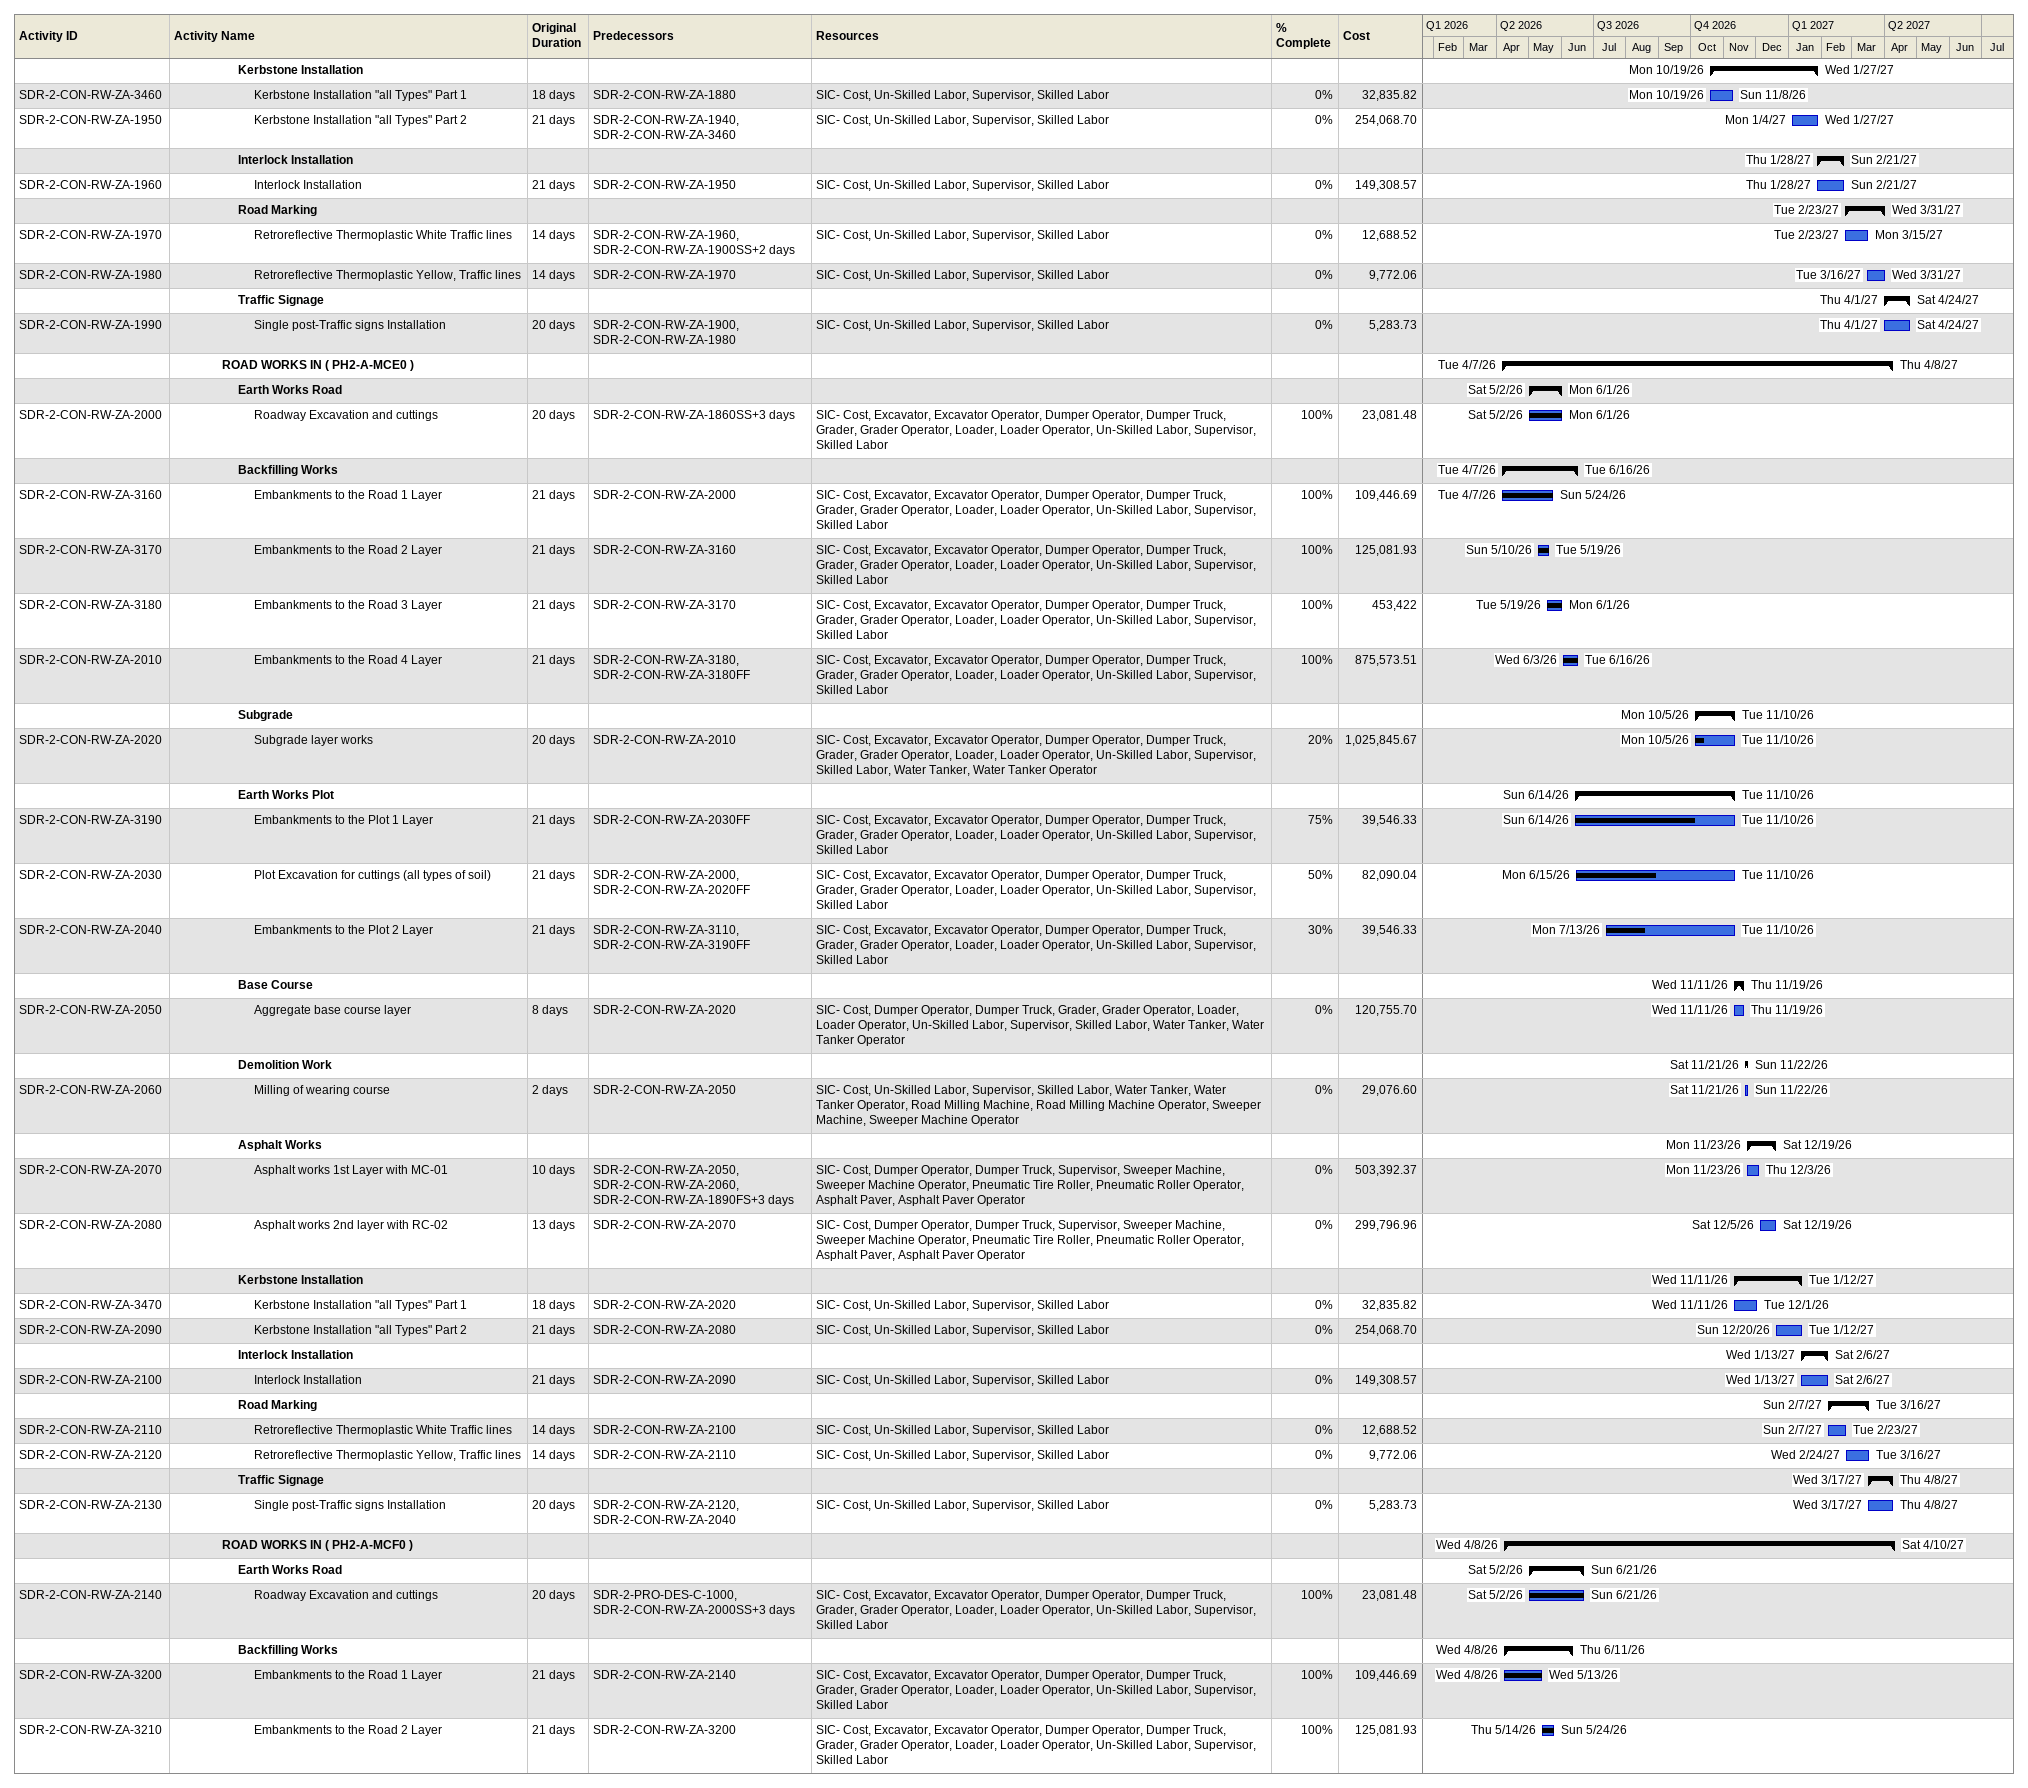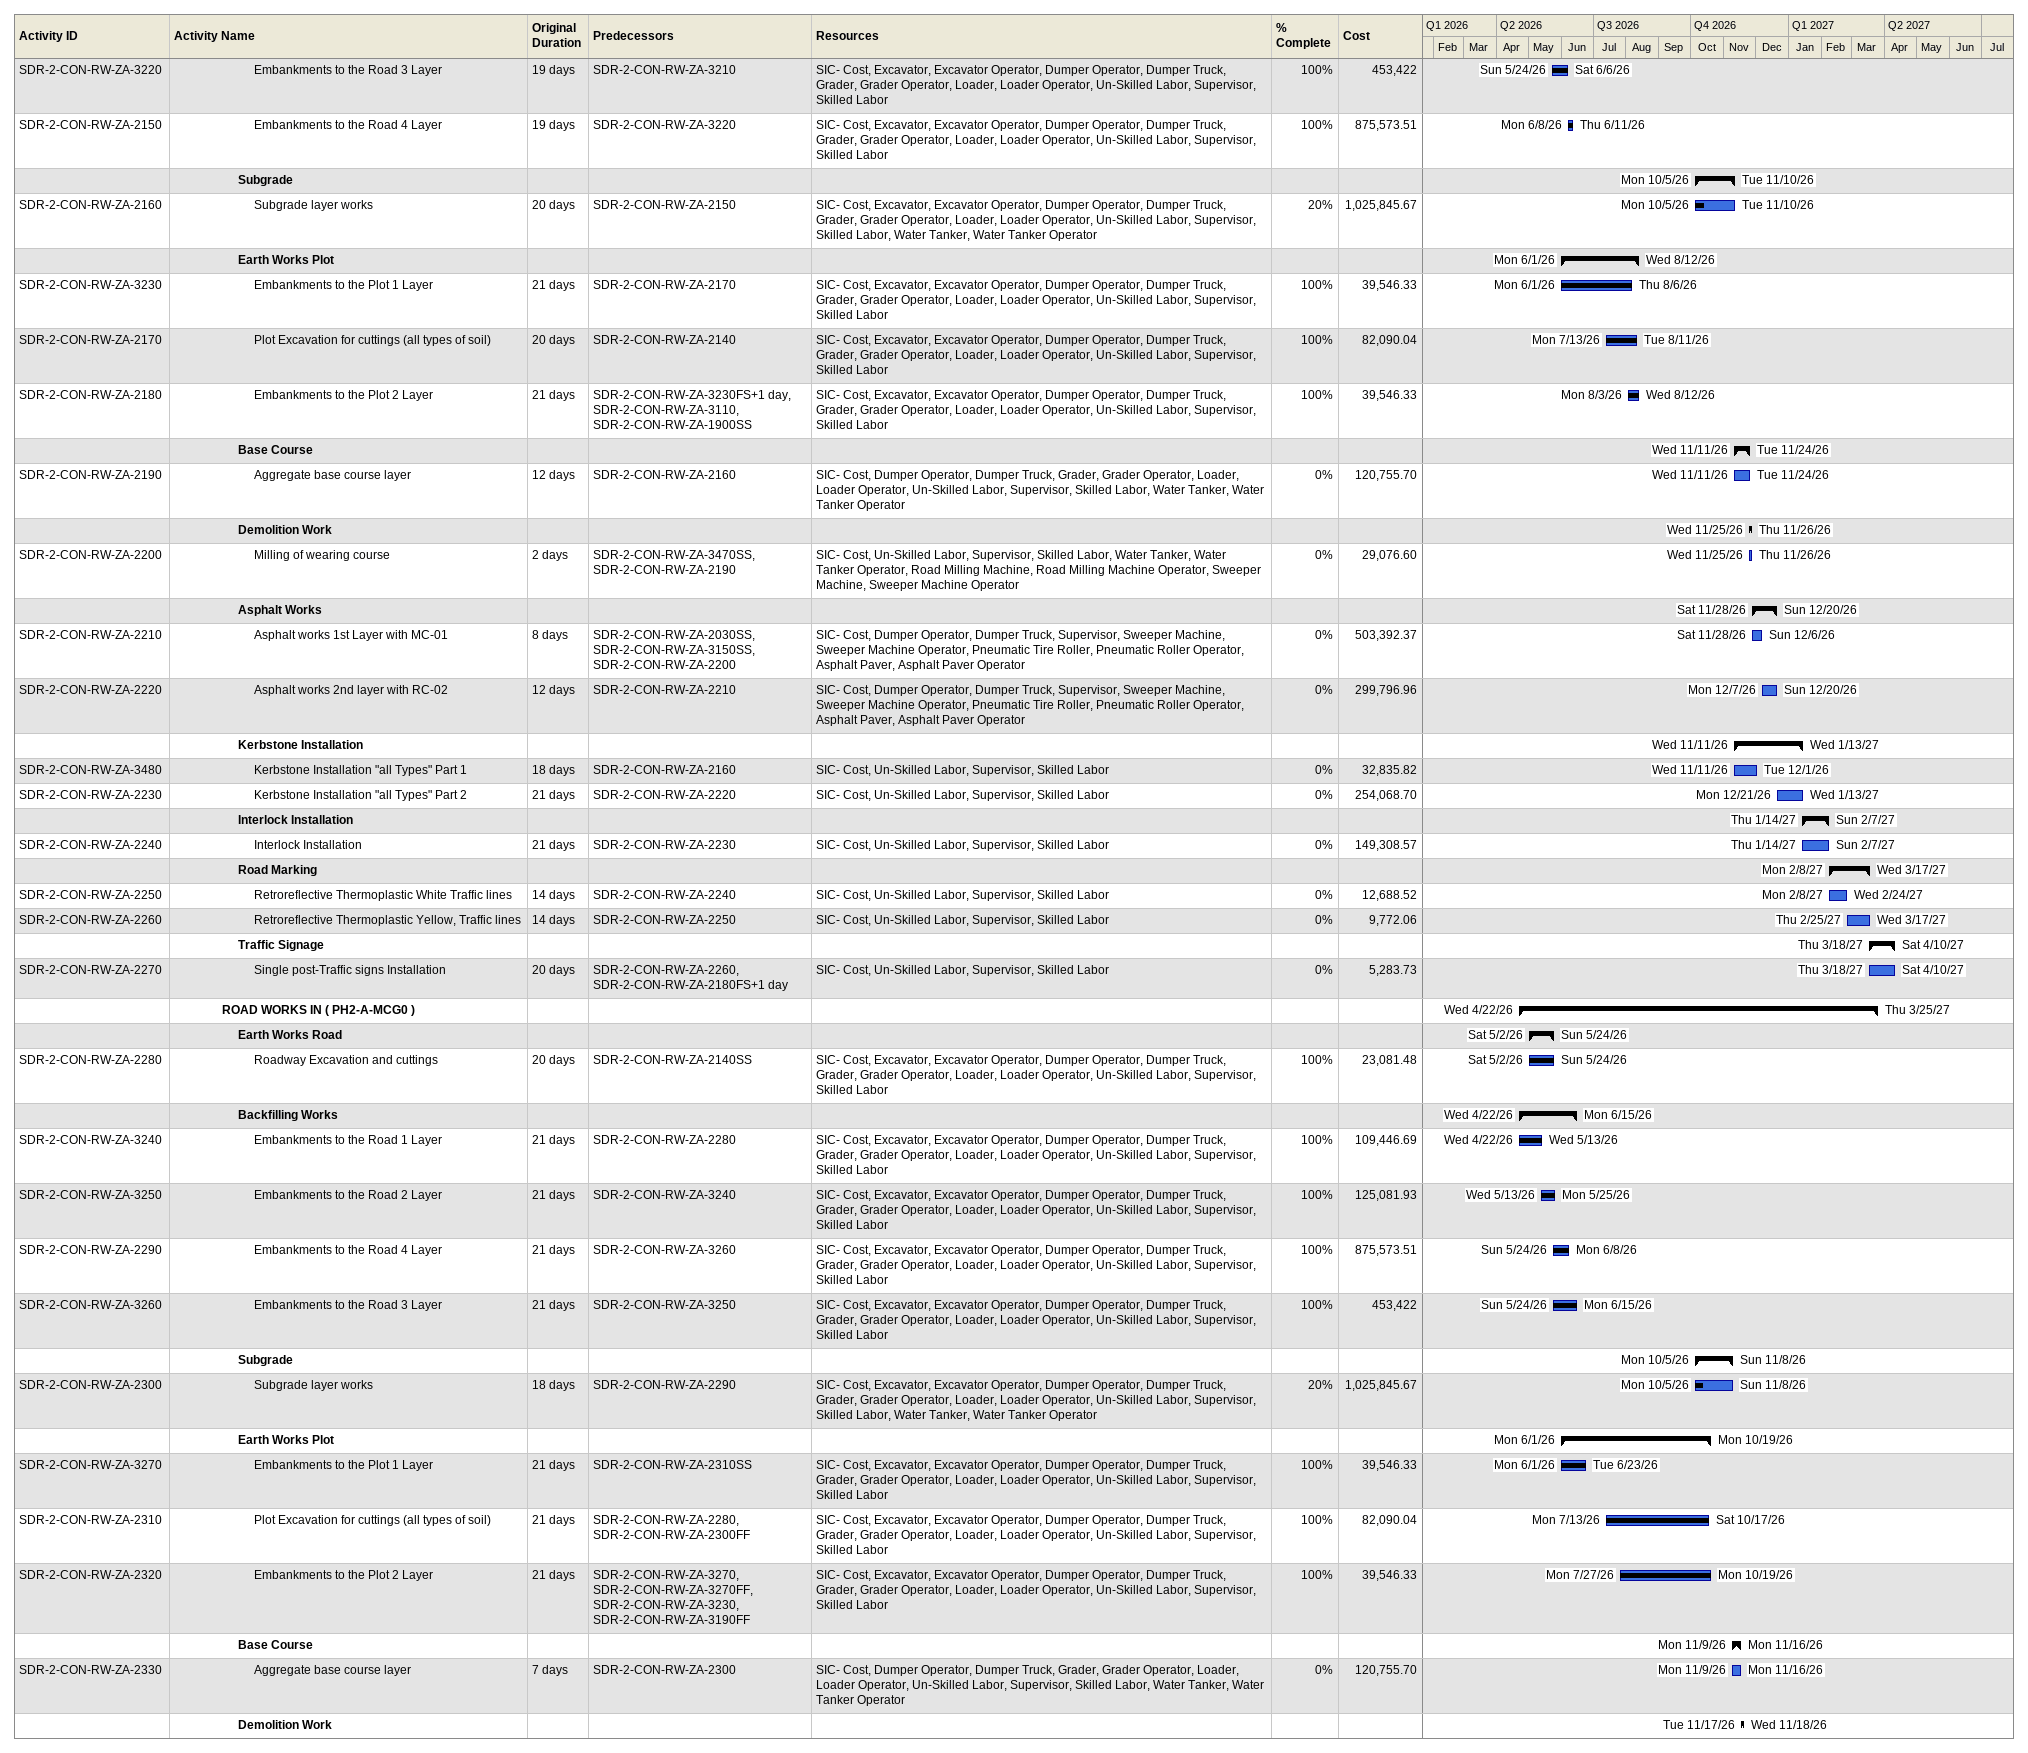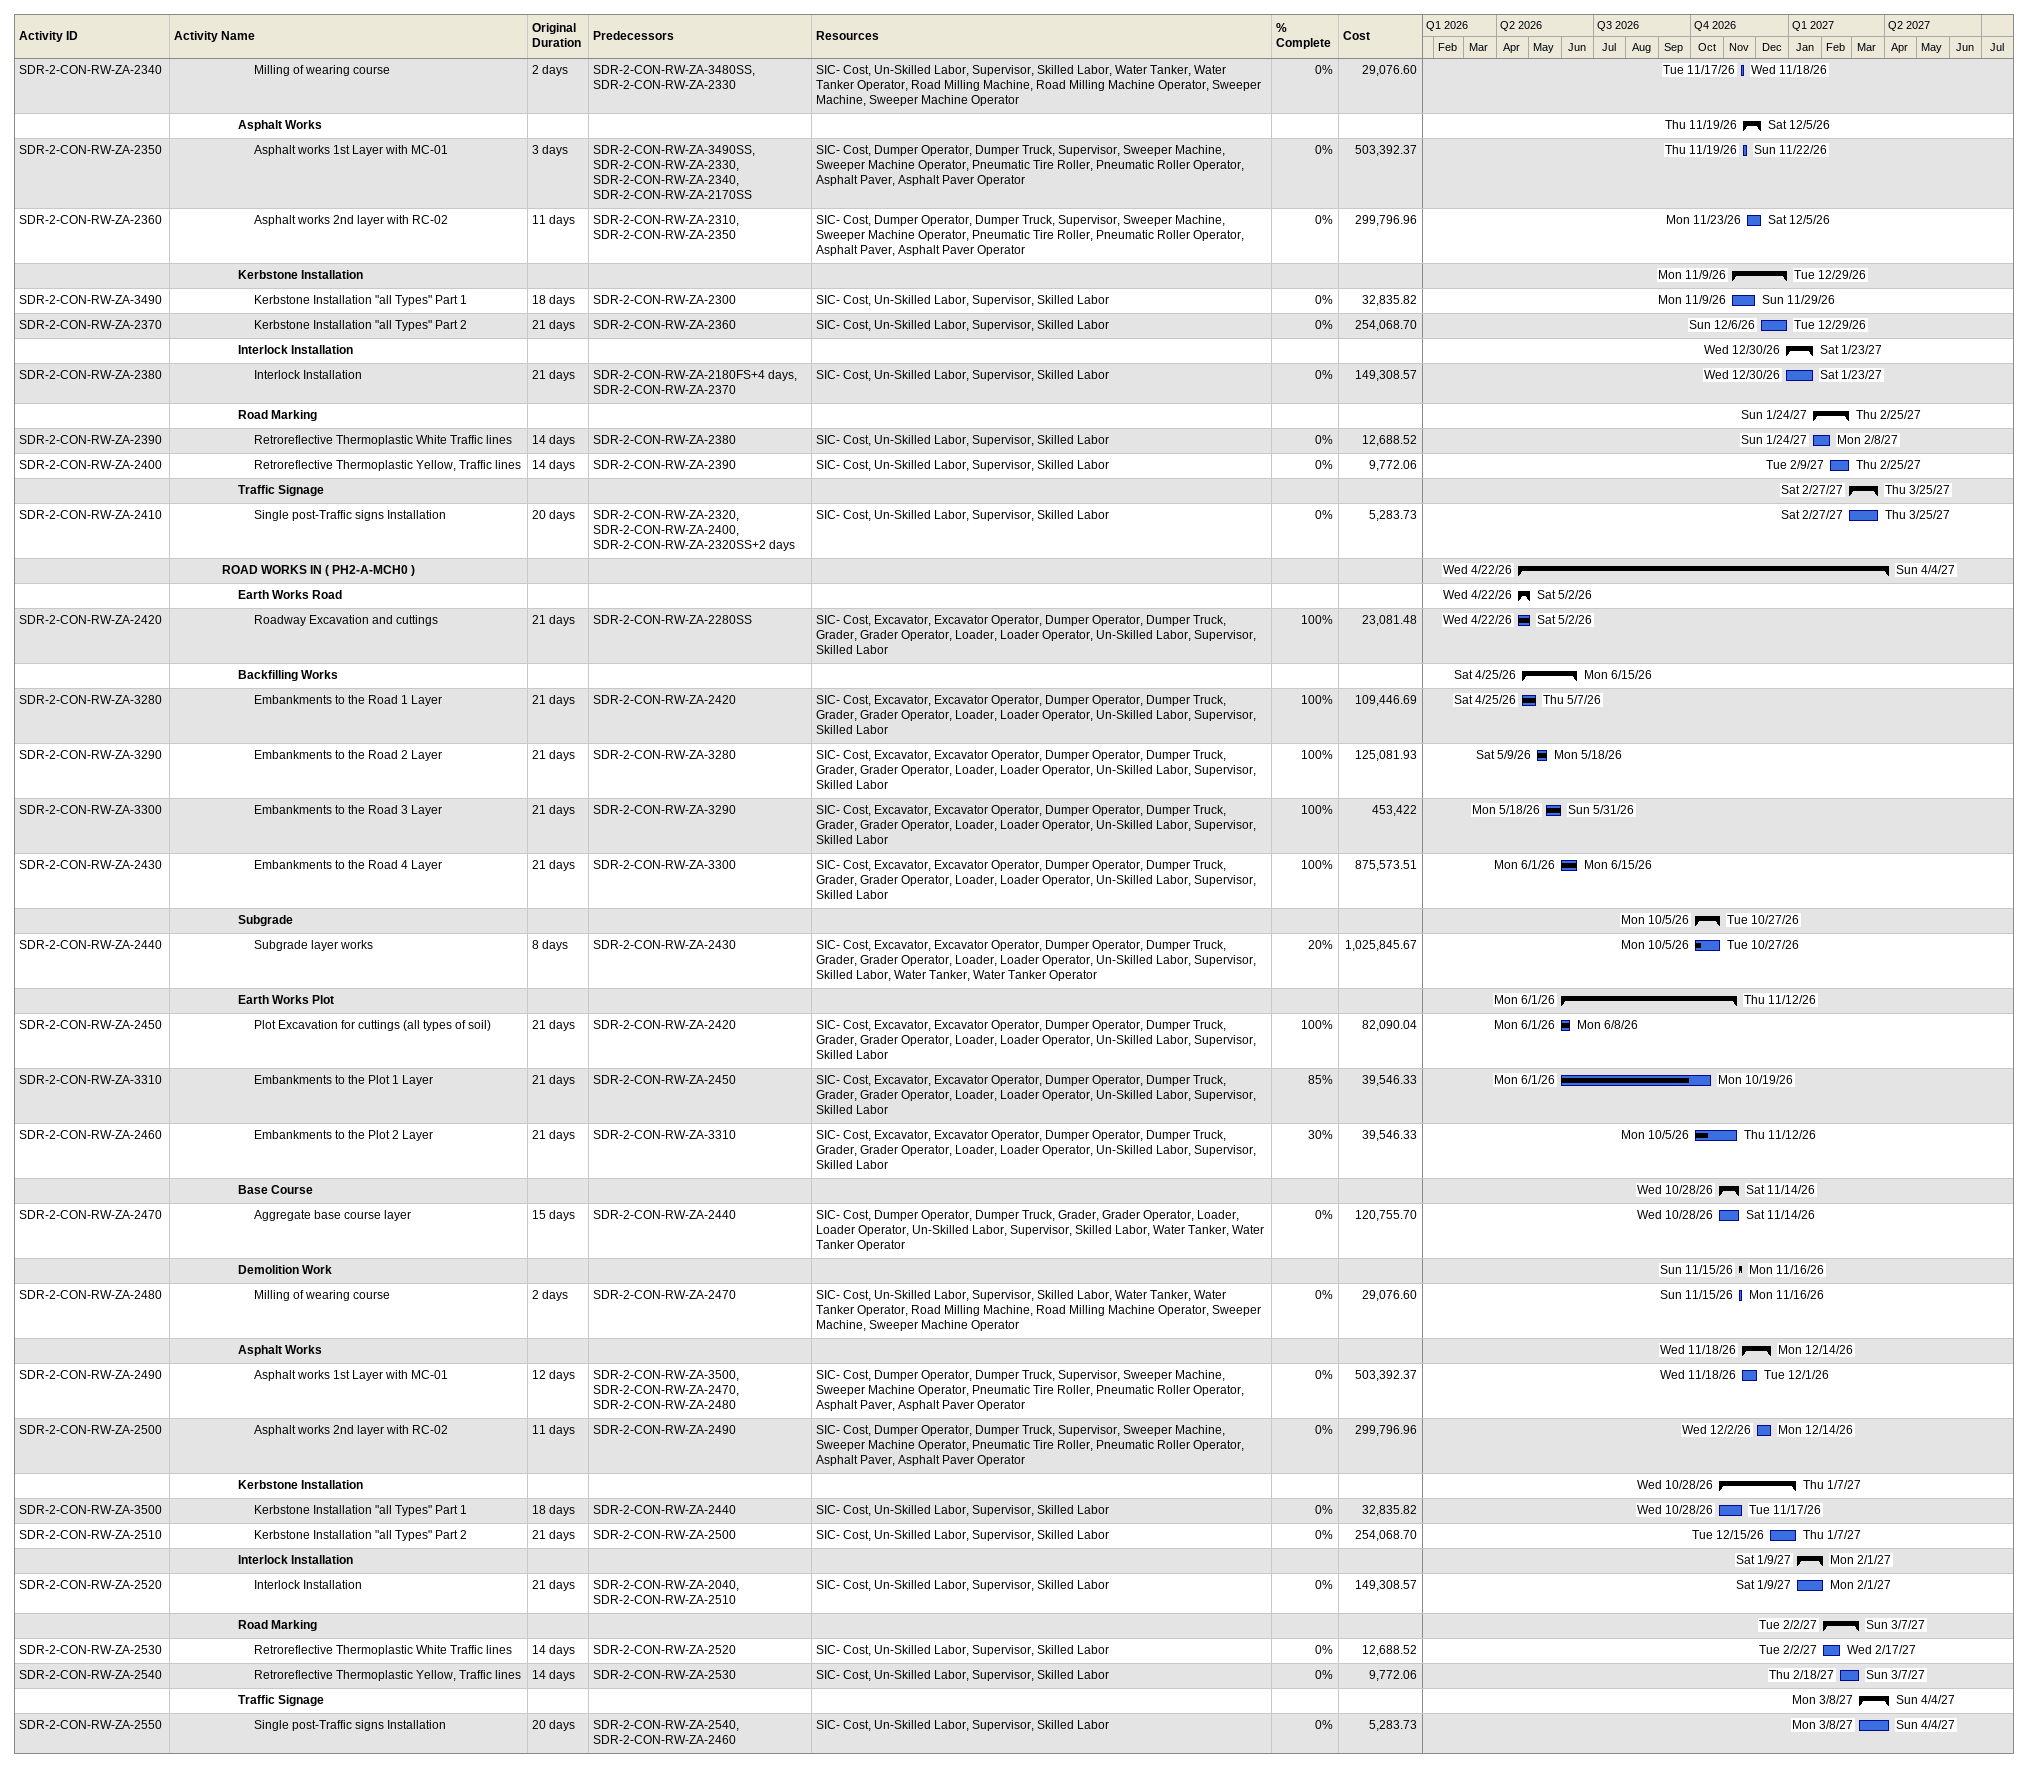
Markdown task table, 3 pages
| ID | Level | Task | Original duration | Start | Finish | Predecessors | Resources | % complete | Cost |
|---|---|---|---|---|---|---|---|---|---|
|  | 5 | **Kerbstone Installation** |  | 2026-10-19 | 2027-01-27 |  |  |  |  |
| SDR-2-CON-RW-ZA-3460 | 6 | Kerbstone Installation "all Types" Part 1 | 18d | 2026-10-19 | 2026-11-08 | SDR-2-CON-RW-ZA-1880 | SIC- Cost, Un-Skilled Labor, Supervisor, Skilled Labor | 0 | 32835.82 |
| SDR-2-CON-RW-ZA-1950 | 6 | Kerbstone Installation "all Types" Part 2 | 21d | 2027-01-04 | 2027-01-27 | SDR-2-CON-RW-ZA-1940, SDR-2-CON-RW-ZA-3460 | SIC- Cost, Un-Skilled Labor, Supervisor, Skilled Labor | 0 | 254068.70 |
|  | 5 | **Interlock Installation** |  | 2027-01-28 | 2027-02-21 |  |  |  |  |
| SDR-2-CON-RW-ZA-1960 | 6 | Interlock Installation | 21d | 2027-01-28 | 2027-02-21 | SDR-2-CON-RW-ZA-1950 | SIC- Cost, Un-Skilled Labor, Supervisor, Skilled Labor | 0 | 149308.57 |
|  | 5 | **Road Marking** |  | 2027-02-23 | 2027-03-31 |  |  |  |  |
| SDR-2-CON-RW-ZA-1970 | 6 | Retroreflective Thermoplastic White Traffic lines | 14d | 2027-02-23 | 2027-03-15 | SDR-2-CON-RW-ZA-1960, SDR-2-CON-RW-ZA-1900SS+2d | SIC- Cost, Un-Skilled Labor, Supervisor, Skilled Labor | 0 | 12688.52 |
| SDR-2-CON-RW-ZA-1980 | 6 | Retroreflective Thermoplastic Yellow, Traffic lines | 14d | 2027-03-16 | 2027-03-31 | SDR-2-CON-RW-ZA-1970 | SIC- Cost, Un-Skilled Labor, Supervisor, Skilled Labor | 0 | 9772.06 |
|  | 5 | **Traffic Signage** |  | 2027-04-01 | 2027-04-24 |  |  |  |  |
| SDR-2-CON-RW-ZA-1990 | 6 | Single post-Traffic signs Installation | 20d | 2027-04-01 | 2027-04-24 | SDR-2-CON-RW-ZA-1900, SDR-2-CON-RW-ZA-1980 | SIC- Cost, Un-Skilled Labor, Supervisor, Skilled Labor | 0 | 5283.73 |
|  | 4 | **ROAD WORKS IN ( PH2-A-MCE0 )** |  | 2026-04-07 | 2027-04-08 |  |  |  |  |
|  | 5 | **Earth Works Road** |  | 2026-05-02 | 2026-06-01 |  |  |  |  |
| SDR-2-CON-RW-ZA-2000 | 6 | Roadway Excavation and cuttings | 20d | 2026-05-02 | 2026-06-01 | SDR-2-CON-RW-ZA-1860SS+3d | SIC- Cost, Excavator, Excavator Operator, Dumper Operator, Dumper Truck, Grader, Grader Operator, Loader, Loader Operator, Un-Skilled Labor, Supervisor, Skilled Labor | 100 | 23081.48 |
|  | 5 | **Backfilling Works** |  | 2026-04-07 | 2026-06-16 |  |  |  |  |
| SDR-2-CON-RW-ZA-3160 | 6 | Embankments to the Road 1 Layer | 21d | 2026-04-07 | 2026-05-24 | SDR-2-CON-RW-ZA-2000 | SIC- Cost, Excavator, Excavator Operator, Dumper Operator, Dumper Truck, Grader, Grader Operator, Loader, Loader Operator, Un-Skilled Labor, Supervisor, Skilled Labor | 100 | 109446.69 |
| SDR-2-CON-RW-ZA-3170 | 6 | Embankments to the Road 2 Layer | 21d | 2026-05-10 | 2026-05-19 | SDR-2-CON-RW-ZA-3160 | SIC- Cost, Excavator, Excavator Operator, Dumper Operator, Dumper Truck, Grader, Grader Operator, Loader, Loader Operator, Un-Skilled Labor, Supervisor, Skilled Labor | 100 | 125081.93 |
| SDR-2-CON-RW-ZA-3180 | 6 | Embankments to the Road 3 Layer | 21d | 2026-05-19 | 2026-06-01 | SDR-2-CON-RW-ZA-3170 | SIC- Cost, Excavator, Excavator Operator, Dumper Operator, Dumper Truck, Grader, Grader Operator, Loader, Loader Operator, Un-Skilled Labor, Supervisor, Skilled Labor | 100 | 453422 |
| SDR-2-CON-RW-ZA-2010 | 6 | Embankments to the Road 4 Layer | 21d | 2026-06-03 | 2026-06-16 | SDR-2-CON-RW-ZA-3180, SDR-2-CON-RW-ZA-3180FF | SIC- Cost, Excavator, Excavator Operator, Dumper Operator, Dumper Truck, Grader, Grader Operator, Loader, Loader Operator, Un-Skilled Labor, Supervisor, Skilled Labor | 100 | 875573.51 |
|  | 5 | **Subgrade** |  | 2026-10-05 | 2026-11-10 |  |  |  |  |
| SDR-2-CON-RW-ZA-2020 | 6 | Subgrade layer works | 20d | 2026-10-05 | 2026-11-10 | SDR-2-CON-RW-ZA-2010 | SIC- Cost, Excavator, Excavator Operator, Dumper Operator, Dumper Truck, Grader, Grader Operator, Loader, Loader Operator, Un-Skilled Labor, Supervisor, Skilled Labor, Water Tanker, Water Tanker Operator | 20 | 1025845.67 |
|  | 5 | **Earth Works Plot** |  | 2026-06-14 | 2026-11-10 |  |  |  |  |
| SDR-2-CON-RW-ZA-3190 | 6 | Embankments to the Plot 1 Layer | 21d | 2026-06-14 | 2026-11-10 | SDR-2-CON-RW-ZA-2030FF | SIC- Cost, Excavator, Excavator Operator, Dumper Operator, Dumper Truck, Grader, Grader Operator, Loader, Loader Operator, Un-Skilled Labor, Supervisor, Skilled Labor | 75 | 39546.33 |
| SDR-2-CON-RW-ZA-2030 | 6 | Plot Excavation for cuttings (all types of soil) | 21d | 2026-06-15 | 2026-11-10 | SDR-2-CON-RW-ZA-2000, SDR-2-CON-RW-ZA-2020FF | SIC- Cost, Excavator, Excavator Operator, Dumper Operator, Dumper Truck, Grader, Grader Operator, Loader, Loader Operator, Un-Skilled Labor, Supervisor, Skilled Labor | 50 | 82090.04 |
| SDR-2-CON-RW-ZA-2040 | 6 | Embankments to the Plot 2 Layer | 21d | 2026-07-13 | 2026-11-10 | SDR-2-CON-RW-ZA-3110, SDR-2-CON-RW-ZA-3190FF | SIC- Cost, Excavator, Excavator Operator, Dumper Operator, Dumper Truck, Grader, Grader Operator, Loader, Loader Operator, Un-Skilled Labor, Supervisor, Skilled Labor | 30 | 39546.33 |
|  | 5 | **Base Course** |  | 2026-11-11 | 2026-11-19 |  |  |  |  |
| SDR-2-CON-RW-ZA-2050 | 6 | Aggregate base course layer | 8d | 2026-11-11 | 2026-11-19 | SDR-2-CON-RW-ZA-2020 | SIC- Cost, Dumper Operator, Dumper Truck, Grader, Grader Operator, Loader, Loader Operator, Un-Skilled Labor, Supervisor, Skilled Labor, Water Tanker, Water Tanker Operator | 0 | 120755.70 |
|  | 5 | **Demolition Work** |  | 2026-11-21 | 2026-11-22 |  |  |  |  |
| SDR-2-CON-RW-ZA-2060 | 6 | Milling of wearing course | 2d | 2026-11-21 | 2026-11-22 | SDR-2-CON-RW-ZA-2050 | SIC- Cost, Un-Skilled Labor, Supervisor, Skilled Labor, Water Tanker, Water Tanker Operator, Road Milling Machine, Road Milling Machine Operator, Sweeper Machine, Sweeper Machine Operator | 0 | 29076.60 |
|  | 5 | **Asphalt Works** |  | 2026-11-23 | 2026-12-19 |  |  |  |  |
| SDR-2-CON-RW-ZA-2070 | 6 | Asphalt works 1st Layer with MC-01 | 10d | 2026-11-23 | 2026-12-03 | SDR-2-CON-RW-ZA-2050, SDR-2-CON-RW-ZA-2060, SDR-2-CON-RW-ZA-1890FS+3d | SIC- Cost, Dumper Operator, Dumper Truck, Supervisor, Sweeper Machine, Sweeper Machine Operator, Pneumatic Tire Roller, Pneumatic Roller Operator, Asphalt Paver, Asphalt Paver Operator | 0 | 503392.37 |
| SDR-2-CON-RW-ZA-2080 | 6 | Asphalt works 2nd layer with RC-02 | 13d | 2026-12-05 | 2026-12-19 | SDR-2-CON-RW-ZA-2070 | SIC- Cost, Dumper Operator, Dumper Truck, Supervisor, Sweeper Machine, Sweeper Machine Operator, Pneumatic Tire Roller, Pneumatic Roller Operator, Asphalt Paver, Asphalt Paver Operator | 0 | 299796.96 |
|  | 5 | **Kerbstone Installation** |  | 2026-11-11 | 2027-01-12 |  |  |  |  |
| SDR-2-CON-RW-ZA-3470 | 6 | Kerbstone Installation "all Types" Part 1 | 18d | 2026-11-11 | 2026-12-01 | SDR-2-CON-RW-ZA-2020 | SIC- Cost, Un-Skilled Labor, Supervisor, Skilled Labor | 0 | 32835.82 |
| SDR-2-CON-RW-ZA-2090 | 6 | Kerbstone Installation "all Types" Part 2 | 21d | 2026-12-20 | 2027-01-12 | SDR-2-CON-RW-ZA-2080 | SIC- Cost, Un-Skilled Labor, Supervisor, Skilled Labor | 0 | 254068.70 |
|  | 5 | **Interlock Installation** |  | 2027-01-13 | 2027-02-06 |  |  |  |  |
| SDR-2-CON-RW-ZA-2100 | 6 | Interlock Installation | 21d | 2027-01-13 | 2027-02-06 | SDR-2-CON-RW-ZA-2090 | SIC- Cost, Un-Skilled Labor, Supervisor, Skilled Labor | 0 | 149308.57 |
|  | 5 | **Road Marking** |  | 2027-02-07 | 2027-03-16 |  |  |  |  |
| SDR-2-CON-RW-ZA-2110 | 6 | Retroreflective Thermoplastic White Traffic lines | 14d | 2027-02-07 | 2027-02-23 | SDR-2-CON-RW-ZA-2100 | SIC- Cost, Un-Skilled Labor, Supervisor, Skilled Labor | 0 | 12688.52 |
| SDR-2-CON-RW-ZA-2120 | 6 | Retroreflective Thermoplastic Yellow, Traffic lines | 14d | 2027-02-24 | 2027-03-16 | SDR-2-CON-RW-ZA-2110 | SIC- Cost, Un-Skilled Labor, Supervisor, Skilled Labor | 0 | 9772.06 |
|  | 5 | **Traffic Signage** |  | 2027-03-17 | 2027-04-08 |  |  |  |  |
| SDR-2-CON-RW-ZA-2130 | 6 | Single post-Traffic signs Installation | 20d | 2027-03-17 | 2027-04-08 | SDR-2-CON-RW-ZA-2120, SDR-2-CON-RW-ZA-2040 | SIC- Cost, Un-Skilled Labor, Supervisor, Skilled Labor | 0 | 5283.73 |
|  | 4 | **ROAD WORKS IN ( PH2-A-MCF0 )** |  | 2026-04-08 | 2027-04-10 |  |  |  |  |
|  | 5 | **Earth Works Road** |  | 2026-05-02 | 2026-06-21 |  |  |  |  |
| SDR-2-CON-RW-ZA-2140 | 6 | Roadway Excavation and cuttings | 20d | 2026-05-02 | 2026-06-21 | SDR-2-PRO-DES-C-1000, SDR-2-CON-RW-ZA-2000SS+3d | SIC- Cost, Excavator, Excavator Operator, Dumper Operator, Dumper Truck, Grader, Grader Operator, Loader, Loader Operator, Un-Skilled Labor, Supervisor, Skilled Labor | 100 | 23081.48 |
|  | 5 | **Backfilling Works** |  | 2026-04-08 | 2026-06-11 |  |  |  |  |
| SDR-2-CON-RW-ZA-3200 | 6 | Embankments to the Road 1 Layer | 21d | 2026-04-08 | 2026-05-13 | SDR-2-CON-RW-ZA-2140 | SIC- Cost, Excavator, Excavator Operator, Dumper Operator, Dumper Truck, Grader, Grader Operator, Loader, Loader Operator, Un-Skilled Labor, Supervisor, Skilled Labor | 100 | 109446.69 |
| SDR-2-CON-RW-ZA-3210 | 6 | Embankments to the Road 2 Layer | 21d | 2026-05-14 | 2026-05-24 | SDR-2-CON-RW-ZA-3200 | SIC- Cost, Excavator, Excavator Operator, Dumper Operator, Dumper Truck, Grader, Grader Operator, Loader, Loader Operator, Un-Skilled Labor, Supervisor, Skilled Labor | 100 | 125081.93 |
| SDR-2-CON-RW-ZA-3220 | 6 | Embankments to the Road 3 Layer | 19d | 2026-05-24 | 2026-06-06 | SDR-2-CON-RW-ZA-3210 | SIC- Cost, Excavator, Excavator Operator, Dumper Operator, Dumper Truck, Grader, Grader Operator, Loader, Loader Operator, Un-Skilled Labor, Supervisor, Skilled Labor | 100 | 453422 |
| SDR-2-CON-RW-ZA-2150 | 6 | Embankments to the Road 4 Layer | 19d | 2026-06-08 | 2026-06-11 | SDR-2-CON-RW-ZA-3220 | SIC- Cost, Excavator, Excavator Operator, Dumper Operator, Dumper Truck, Grader, Grader Operator, Loader, Loader Operator, Un-Skilled Labor, Supervisor, Skilled Labor | 100 | 875573.51 |
|  | 5 | **Subgrade** |  | 2026-10-05 | 2026-11-10 |  |  |  |  |
| SDR-2-CON-RW-ZA-2160 | 6 | Subgrade layer works | 20d | 2026-10-05 | 2026-11-10 | SDR-2-CON-RW-ZA-2150 | SIC- Cost, Excavator, Excavator Operator, Dumper Operator, Dumper Truck, Grader, Grader Operator, Loader, Loader Operator, Un-Skilled Labor, Supervisor, Skilled Labor, Water Tanker, Water Tanker Operator | 20 | 1025845.67 |
|  | 5 | **Earth Works Plot** |  | 2026-06-01 | 2026-08-12 |  |  |  |  |
| SDR-2-CON-RW-ZA-3230 | 6 | Embankments to the Plot 1 Layer | 21d | 2026-06-01 | 2026-08-06 | SDR-2-CON-RW-ZA-2170 | SIC- Cost, Excavator, Excavator Operator, Dumper Operator, Dumper Truck, Grader, Grader Operator, Loader, Loader Operator, Un-Skilled Labor, Supervisor, Skilled Labor | 100 | 39546.33 |
| SDR-2-CON-RW-ZA-2170 | 6 | Plot Excavation for cuttings (all types of soil) | 20d | 2026-07-13 | 2026-08-11 | SDR-2-CON-RW-ZA-2140 | SIC- Cost, Excavator, Excavator Operator, Dumper Operator, Dumper Truck, Grader, Grader Operator, Loader, Loader Operator, Un-Skilled Labor, Supervisor, Skilled Labor | 100 | 82090.04 |
| SDR-2-CON-RW-ZA-2180 | 6 | Embankments to the Plot 2 Layer | 21d | 2026-08-03 | 2026-08-12 | SDR-2-CON-RW-ZA-3230FS+1d, SDR-2-CON-RW-ZA-3110, SDR-2-CON-RW-ZA-1900SS | SIC- Cost, Excavator, Excavator Operator, Dumper Operator, Dumper Truck, Grader, Grader Operator, Loader, Loader Operator, Un-Skilled Labor, Supervisor, Skilled Labor | 100 | 39546.33 |
|  | 5 | **Base Course** |  | 2026-11-11 | 2026-11-24 |  |  |  |  |
| SDR-2-CON-RW-ZA-2190 | 6 | Aggregate base course layer | 12d | 2026-11-11 | 2026-11-24 | SDR-2-CON-RW-ZA-2160 | SIC- Cost, Dumper Operator, Dumper Truck, Grader, Grader Operator, Loader, Loader Operator, Un-Skilled Labor, Supervisor, Skilled Labor, Water Tanker, Water Tanker Operator | 0 | 120755.70 |
|  | 5 | **Demolition Work** |  | 2026-11-25 | 2026-11-26 |  |  |  |  |
| SDR-2-CON-RW-ZA-2200 | 6 | Milling of wearing course | 2d | 2026-11-25 | 2026-11-26 | SDR-2-CON-RW-ZA-3470SS, SDR-2-CON-RW-ZA-2190 | SIC- Cost, Un-Skilled Labor, Supervisor, Skilled Labor, Water Tanker, Water Tanker Operator, Road Milling Machine, Road Milling Machine Operator, Sweeper Machine, Sweeper Machine Operator | 0 | 29076.60 |
|  | 5 | **Asphalt Works** |  | 2026-11-28 | 2026-12-20 |  |  |  |  |
| SDR-2-CON-RW-ZA-2210 | 6 | Asphalt works 1st Layer with MC-01 | 8d | 2026-11-28 | 2026-12-06 | SDR-2-CON-RW-ZA-2030SS, SDR-2-CON-RW-ZA-3150SS, SDR-2-CON-RW-ZA-2200 | SIC- Cost, Dumper Operator, Dumper Truck, Supervisor, Sweeper Machine, Sweeper Machine Operator, Pneumatic Tire Roller, Pneumatic Roller Operator, Asphalt Paver, Asphalt Paver Operator | 0 | 503392.37 |
| SDR-2-CON-RW-ZA-2220 | 6 | Asphalt works 2nd layer with RC-02 | 12d | 2026-12-07 | 2026-12-20 | SDR-2-CON-RW-ZA-2210 | SIC- Cost, Dumper Operator, Dumper Truck, Supervisor, Sweeper Machine, Sweeper Machine Operator, Pneumatic Tire Roller, Pneumatic Roller Operator, Asphalt Paver, Asphalt Paver Operator | 0 | 299796.96 |
|  | 5 | **Kerbstone Installation** |  | 2026-11-11 | 2027-01-13 |  |  |  |  |
| SDR-2-CON-RW-ZA-3480 | 6 | Kerbstone Installation "all Types" Part 1 | 18d | 2026-11-11 | 2026-12-01 | SDR-2-CON-RW-ZA-2160 | SIC- Cost, Un-Skilled Labor, Supervisor, Skilled Labor | 0 | 32835.82 |
| SDR-2-CON-RW-ZA-2230 | 6 | Kerbstone Installation "all Types" Part 2 | 21d | 2026-12-21 | 2027-01-13 | SDR-2-CON-RW-ZA-2220 | SIC- Cost, Un-Skilled Labor, Supervisor, Skilled Labor | 0 | 254068.70 |
|  | 5 | **Interlock Installation** |  | 2027-01-14 | 2027-02-07 |  |  |  |  |
| SDR-2-CON-RW-ZA-2240 | 6 | Interlock Installation | 21d | 2027-01-14 | 2027-02-07 | SDR-2-CON-RW-ZA-2230 | SIC- Cost, Un-Skilled Labor, Supervisor, Skilled Labor | 0 | 149308.57 |
|  | 5 | **Road Marking** |  | 2027-02-08 | 2027-03-17 |  |  |  |  |
| SDR-2-CON-RW-ZA-2250 | 6 | Retroreflective Thermoplastic White Traffic lines | 14d | 2027-02-08 | 2027-02-24 | SDR-2-CON-RW-ZA-2240 | SIC- Cost, Un-Skilled Labor, Supervisor, Skilled Labor | 0 | 12688.52 |
| SDR-2-CON-RW-ZA-2260 | 6 | Retroreflective Thermoplastic Yellow, Traffic lines | 14d | 2027-02-25 | 2027-03-17 | SDR-2-CON-RW-ZA-2250 | SIC- Cost, Un-Skilled Labor, Supervisor, Skilled Labor | 0 | 9772.06 |
|  | 5 | **Traffic Signage** |  | 2027-03-18 | 2027-04-10 |  |  |  |  |
| SDR-2-CON-RW-ZA-2270 | 6 | Single post-Traffic signs Installation | 20d | 2027-03-18 | 2027-04-10 | SDR-2-CON-RW-ZA-2260, SDR-2-CON-RW-ZA-2180FS+1d | SIC- Cost, Un-Skilled Labor, Supervisor, Skilled Labor | 0 | 5283.73 |
|  | 4 | **ROAD WORKS IN ( PH2-A-MCG0 )** |  | 2026-04-22 | 2027-03-25 |  |  |  |  |
|  | 5 | **Earth Works Road** |  | 2026-05-02 | 2026-05-24 |  |  |  |  |
| SDR-2-CON-RW-ZA-2280 | 6 | Roadway Excavation and cuttings | 20d | 2026-05-02 | 2026-05-24 | SDR-2-CON-RW-ZA-2140SS | SIC- Cost, Excavator, Excavator Operator, Dumper Operator, Dumper Truck, Grader, Grader Operator, Loader, Loader Operator, Un-Skilled Labor, Supervisor, Skilled Labor | 100 | 23081.48 |
|  | 5 | **Backfilling Works** |  | 2026-04-22 | 2026-06-15 |  |  |  |  |
| SDR-2-CON-RW-ZA-3240 | 6 | Embankments to the Road 1 Layer | 21d | 2026-04-22 | 2026-05-13 | SDR-2-CON-RW-ZA-2280 | SIC- Cost, Excavator, Excavator Operator, Dumper Operator, Dumper Truck, Grader, Grader Operator, Loader, Loader Operator, Un-Skilled Labor, Supervisor, Skilled Labor | 100 | 109446.69 |
| SDR-2-CON-RW-ZA-3250 | 6 | Embankments to the Road 2 Layer | 21d | 2026-05-13 | 2026-05-25 | SDR-2-CON-RW-ZA-3240 | SIC- Cost, Excavator, Excavator Operator, Dumper Operator, Dumper Truck, Grader, Grader Operator, Loader, Loader Operator, Un-Skilled Labor, Supervisor, Skilled Labor | 100 | 125081.93 |
| SDR-2-CON-RW-ZA-2290 | 6 | Embankments to the Road 4 Layer | 21d | 2026-05-24 | 2026-06-08 | SDR-2-CON-RW-ZA-3260 | SIC- Cost, Excavator, Excavator Operator, Dumper Operator, Dumper Truck, Grader, Grader Operator, Loader, Loader Operator, Un-Skilled Labor, Supervisor, Skilled Labor | 100 | 875573.51 |
| SDR-2-CON-RW-ZA-3260 | 6 | Embankments to the Road 3 Layer | 21d | 2026-05-24 | 2026-06-15 | SDR-2-CON-RW-ZA-3250 | SIC- Cost, Excavator, Excavator Operator, Dumper Operator, Dumper Truck, Grader, Grader Operator, Loader, Loader Operator, Un-Skilled Labor, Supervisor, Skilled Labor | 100 | 453422 |
|  | 5 | **Subgrade** |  | 2026-10-05 | 2026-11-08 |  |  |  |  |
| SDR-2-CON-RW-ZA-2300 | 6 | Subgrade layer works | 18d | 2026-10-05 | 2026-11-08 | SDR-2-CON-RW-ZA-2290 | SIC- Cost, Excavator, Excavator Operator, Dumper Operator, Dumper Truck, Grader, Grader Operator, Loader, Loader Operator, Un-Skilled Labor, Supervisor, Skilled Labor, Water Tanker, Water Tanker Operator | 20 | 1025845.67 |
|  | 5 | **Earth Works Plot** |  | 2026-06-01 | 2026-10-19 |  |  |  |  |
| SDR-2-CON-RW-ZA-3270 | 6 | Embankments to the Plot 1 Layer | 21d | 2026-06-01 | 2026-06-23 | SDR-2-CON-RW-ZA-2310SS | SIC- Cost, Excavator, Excavator Operator, Dumper Operator, Dumper Truck, Grader, Grader Operator, Loader, Loader Operator, Un-Skilled Labor, Supervisor, Skilled Labor | 100 | 39546.33 |
| SDR-2-CON-RW-ZA-2310 | 6 | Plot Excavation for cuttings (all types of soil) | 21d | 2026-07-13 | 2026-10-17 | SDR-2-CON-RW-ZA-2280, SDR-2-CON-RW-ZA-2300FF | SIC- Cost, Excavator, Excavator Operator, Dumper Operator, Dumper Truck, Grader, Grader Operator, Loader, Loader Operator, Un-Skilled Labor, Supervisor, Skilled Labor | 100 | 82090.04 |
| SDR-2-CON-RW-ZA-2320 | 6 | Embankments to the Plot 2 Layer | 21d | 2026-07-27 | 2026-10-19 | SDR-2-CON-RW-ZA-3270, SDR-2-CON-RW-ZA-3270FF, SDR-2-CON-RW-ZA-3230, SDR-2-CON-RW-ZA-3190FF | SIC- Cost, Excavator, Excavator Operator, Dumper Operator, Dumper Truck, Grader, Grader Operator, Loader, Loader Operator, Un-Skilled Labor, Supervisor, Skilled Labor | 100 | 39546.33 |
|  | 5 | **Base Course** |  | 2026-11-09 | 2026-11-16 |  |  |  |  |
| SDR-2-CON-RW-ZA-2330 | 6 | Aggregate base course layer | 7d | 2026-11-09 | 2026-11-16 | SDR-2-CON-RW-ZA-2300 | SIC- Cost, Dumper Operator, Dumper Truck, Grader, Grader Operator, Loader, Loader Operator, Un-Skilled Labor, Supervisor, Skilled Labor, Water Tanker, Water Tanker Operator | 0 | 120755.70 |
|  | 5 | **Demolition Work** |  | 2026-11-17 | 2026-11-18 |  |  |  |  |
| SDR-2-CON-RW-ZA-2340 | 6 | Milling of wearing course | 2d | 2026-11-17 | 2026-11-18 | SDR-2-CON-RW-ZA-3480SS, SDR-2-CON-RW-ZA-2330 | SIC- Cost, Un-Skilled Labor, Supervisor, Skilled Labor, Water Tanker, Water Tanker Operator, Road Milling Machine, Road Milling Machine Operator, Sweeper Machine, Sweeper Machine Operator | 0 | 29076.60 |
|  | 5 | **Asphalt Works** |  | 2026-11-19 | 2026-12-05 |  |  |  |  |
| SDR-2-CON-RW-ZA-2350 | 6 | Asphalt works 1st Layer with MC-01 | 3d | 2026-11-19 | 2026-11-22 | SDR-2-CON-RW-ZA-3490SS, SDR-2-CON-RW-ZA-2330, SDR-2-CON-RW-ZA-2340, SDR-2-CON-RW-ZA-2170SS | SIC- Cost, Dumper Operator, Dumper Truck, Supervisor, Sweeper Machine, Sweeper Machine Operator, Pneumatic Tire Roller, Pneumatic Roller Operator, Asphalt Paver, Asphalt Paver Operator | 0 | 503392.37 |
| SDR-2-CON-RW-ZA-2360 | 6 | Asphalt works 2nd layer with RC-02 | 11d | 2026-11-23 | 2026-12-05 | SDR-2-CON-RW-ZA-2310, SDR-2-CON-RW-ZA-2350 | SIC- Cost, Dumper Operator, Dumper Truck, Supervisor, Sweeper Machine, Sweeper Machine Operator, Pneumatic Tire Roller, Pneumatic Roller Operator, Asphalt Paver, Asphalt Paver Operator | 0 | 299796.96 |
|  | 5 | **Kerbstone Installation** |  | 2026-11-09 | 2026-12-29 |  |  |  |  |
| SDR-2-CON-RW-ZA-3490 | 6 | Kerbstone Installation "all Types" Part 1 | 18d | 2026-11-09 | 2026-11-29 | SDR-2-CON-RW-ZA-2300 | SIC- Cost, Un-Skilled Labor, Supervisor, Skilled Labor | 0 | 32835.82 |
| SDR-2-CON-RW-ZA-2370 | 6 | Kerbstone Installation "all Types" Part 2 | 21d | 2026-12-06 | 2026-12-29 | SDR-2-CON-RW-ZA-2360 | SIC- Cost, Un-Skilled Labor, Supervisor, Skilled Labor | 0 | 254068.70 |
|  | 5 | **Interlock Installation** |  | 2026-12-30 | 2027-01-23 |  |  |  |  |
| SDR-2-CON-RW-ZA-2380 | 6 | Interlock Installation | 21d | 2026-12-30 | 2027-01-23 | SDR-2-CON-RW-ZA-2180FS+4d, SDR-2-CON-RW-ZA-2370 | SIC- Cost, Un-Skilled Labor, Supervisor, Skilled Labor | 0 | 149308.57 |
|  | 5 | **Road Marking** |  | 2027-01-24 | 2027-02-25 |  |  |  |  |
| SDR-2-CON-RW-ZA-2390 | 6 | Retroreflective Thermoplastic White Traffic lines | 14d | 2027-01-24 | 2027-02-08 | SDR-2-CON-RW-ZA-2380 | SIC- Cost, Un-Skilled Labor, Supervisor, Skilled Labor | 0 | 12688.52 |
| SDR-2-CON-RW-ZA-2400 | 6 | Retroreflective Thermoplastic Yellow, Traffic lines | 14d | 2027-02-09 | 2027-02-25 | SDR-2-CON-RW-ZA-2390 | SIC- Cost, Un-Skilled Labor, Supervisor, Skilled Labor | 0 | 9772.06 |
|  | 5 | **Traffic Signage** |  | 2027-02-27 | 2027-03-25 |  |  |  |  |
| SDR-2-CON-RW-ZA-2410 | 6 | Single post-Traffic signs Installation | 20d | 2027-02-27 | 2027-03-25 | SDR-2-CON-RW-ZA-2320, SDR-2-CON-RW-ZA-2400, SDR-2-CON-RW-ZA-2320SS+2d | SIC- Cost, Un-Skilled Labor, Supervisor, Skilled Labor | 0 | 5283.73 |
|  | 4 | **ROAD WORKS IN ( PH2-A-MCH0 )** |  | 2026-04-22 | 2027-04-04 |  |  |  |  |
|  | 5 | **Earth Works Road** |  | 2026-04-22 | 2026-05-02 |  |  |  |  |
| SDR-2-CON-RW-ZA-2420 | 6 | Roadway Excavation and cuttings | 21d | 2026-04-22 | 2026-05-02 | SDR-2-CON-RW-ZA-2280SS | SIC- Cost, Excavator, Excavator Operator, Dumper Operator, Dumper Truck, Grader, Grader Operator, Loader, Loader Operator, Un-Skilled Labor, Supervisor, Skilled Labor | 100 | 23081.48 |
|  | 5 | **Backfilling Works** |  | 2026-04-25 | 2026-06-15 |  |  |  |  |
| SDR-2-CON-RW-ZA-3280 | 6 | Embankments to the Road 1 Layer | 21d | 2026-04-25 | 2026-05-07 | SDR-2-CON-RW-ZA-2420 | SIC- Cost, Excavator, Excavator Operator, Dumper Operator, Dumper Truck, Grader, Grader Operator, Loader, Loader Operator, Un-Skilled Labor, Supervisor, Skilled Labor | 100 | 109446.69 |
| SDR-2-CON-RW-ZA-3290 | 6 | Embankments to the Road 2 Layer | 21d | 2026-05-09 | 2026-05-18 | SDR-2-CON-RW-ZA-3280 | SIC- Cost, Excavator, Excavator Operator, Dumper Operator, Dumper Truck, Grader, Grader Operator, Loader, Loader Operator, Un-Skilled Labor, Supervisor, Skilled Labor | 100 | 125081.93 |
| SDR-2-CON-RW-ZA-3300 | 6 | Embankments to the Road 3 Layer | 21d | 2026-05-18 | 2026-05-31 | SDR-2-CON-RW-ZA-3290 | SIC- Cost, Excavator, Excavator Operator, Dumper Operator, Dumper Truck, Grader, Grader Operator, Loader, Loader Operator, Un-Skilled Labor, Supervisor, Skilled Labor | 100 | 453422 |
| SDR-2-CON-RW-ZA-2430 | 6 | Embankments to the Road 4 Layer | 21d | 2026-06-01 | 2026-06-15 | SDR-2-CON-RW-ZA-3300 | SIC- Cost, Excavator, Excavator Operator, Dumper Operator, Dumper Truck, Grader, Grader Operator, Loader, Loader Operator, Un-Skilled Labor, Supervisor, Skilled Labor | 100 | 875573.51 |
|  | 5 | **Subgrade** |  | 2026-10-05 | 2026-10-27 |  |  |  |  |
| SDR-2-CON-RW-ZA-2440 | 6 | Subgrade layer works | 8d | 2026-10-05 | 2026-10-27 | SDR-2-CON-RW-ZA-2430 | SIC- Cost, Excavator, Excavator Operator, Dumper Operator, Dumper Truck, Grader, Grader Operator, Loader, Loader Operator, Un-Skilled Labor, Supervisor, Skilled Labor, Water Tanker, Water Tanker Operator | 20 | 1025845.67 |
|  | 5 | **Earth Works Plot** |  | 2026-06-01 | 2026-11-12 |  |  |  |  |
| SDR-2-CON-RW-ZA-2450 | 6 | Plot Excavation for cuttings (all types of soil) | 21d | 2026-06-01 | 2026-06-08 | SDR-2-CON-RW-ZA-2420 | SIC- Cost, Excavator, Excavator Operator, Dumper Operator, Dumper Truck, Grader, Grader Operator, Loader, Loader Operator, Un-Skilled Labor, Supervisor, Skilled Labor | 100 | 82090.04 |
| SDR-2-CON-RW-ZA-3310 | 6 | Embankments to the Plot 1 Layer | 21d | 2026-06-01 | 2026-10-19 | SDR-2-CON-RW-ZA-2450 | SIC- Cost, Excavator, Excavator Operator, Dumper Operator, Dumper Truck, Grader, Grader Operator, Loader, Loader Operator, Un-Skilled Labor, Supervisor, Skilled Labor | 85 | 39546.33 |
| SDR-2-CON-RW-ZA-2460 | 6 | Embankments to the Plot 2 Layer | 21d | 2026-10-05 | 2026-11-12 | SDR-2-CON-RW-ZA-3310 | SIC- Cost, Excavator, Excavator Operator, Dumper Operator, Dumper Truck, Grader, Grader Operator, Loader, Loader Operator, Un-Skilled Labor, Supervisor, Skilled Labor | 30 | 39546.33 |
|  | 5 | **Base Course** |  | 2026-10-28 | 2026-11-14 |  |  |  |  |
| SDR-2-CON-RW-ZA-2470 | 6 | Aggregate base course layer | 15d | 2026-10-28 | 2026-11-14 | SDR-2-CON-RW-ZA-2440 | SIC- Cost, Dumper Operator, Dumper Truck, Grader, Grader Operator, Loader, Loader Operator, Un-Skilled Labor, Supervisor, Skilled Labor, Water Tanker, Water Tanker Operator | 0 | 120755.70 |
|  | 5 | **Demolition Work** |  | 2026-11-15 | 2026-11-16 |  |  |  |  |
| SDR-2-CON-RW-ZA-2480 | 6 | Milling of wearing course | 2d | 2026-11-15 | 2026-11-16 | SDR-2-CON-RW-ZA-2470 | SIC- Cost, Un-Skilled Labor, Supervisor, Skilled Labor, Water Tanker, Water Tanker Operator, Road Milling Machine, Road Milling Machine Operator, Sweeper Machine, Sweeper Machine Operator | 0 | 29076.60 |
|  | 5 | **Asphalt Works** |  | 2026-11-18 | 2026-12-14 |  |  |  |  |
| SDR-2-CON-RW-ZA-2490 | 6 | Asphalt works 1st Layer with MC-01 | 12d | 2026-11-18 | 2026-12-01 | SDR-2-CON-RW-ZA-3500, SDR-2-CON-RW-ZA-2470, SDR-2-CON-RW-ZA-2480 | SIC- Cost, Dumper Operator, Dumper Truck, Supervisor, Sweeper Machine, Sweeper Machine Operator, Pneumatic Tire Roller, Pneumatic Roller Operator, Asphalt Paver, Asphalt Paver Operator | 0 | 503392.37 |
| SDR-2-CON-RW-ZA-2500 | 6 | Asphalt works 2nd layer with RC-02 | 11d | 2026-12-02 | 2026-12-14 | SDR-2-CON-RW-ZA-2490 | SIC- Cost, Dumper Operator, Dumper Truck, Supervisor, Sweeper Machine, Sweeper Machine Operator, Pneumatic Tire Roller, Pneumatic Roller Operator, Asphalt Paver, Asphalt Paver Operator | 0 | 299796.96 |
|  | 5 | **Kerbstone Installation** |  | 2026-10-28 | 2027-01-07 |  |  |  |  |
| SDR-2-CON-RW-ZA-3500 | 6 | Kerbstone Installation "all Types" Part 1 | 18d | 2026-10-28 | 2026-11-17 | SDR-2-CON-RW-ZA-2440 | SIC- Cost, Un-Skilled Labor, Supervisor, Skilled Labor | 0 | 32835.82 |
| SDR-2-CON-RW-ZA-2510 | 6 | Kerbstone Installation "all Types" Part 2 | 21d | 2026-12-15 | 2027-01-07 | SDR-2-CON-RW-ZA-2500 | SIC- Cost, Un-Skilled Labor, Supervisor, Skilled Labor | 0 | 254068.70 |
|  | 5 | **Interlock Installation** |  | 2027-01-09 | 2027-02-01 |  |  |  |  |
| SDR-2-CON-RW-ZA-2520 | 6 | Interlock Installation | 21d | 2027-01-09 | 2027-02-01 | SDR-2-CON-RW-ZA-2040, SDR-2-CON-RW-ZA-2510 | SIC- Cost, Un-Skilled Labor, Supervisor, Skilled Labor | 0 | 149308.57 |
|  | 5 | **Road Marking** |  | 2027-02-02 | 2027-03-07 |  |  |  |  |
| SDR-2-CON-RW-ZA-2530 | 6 | Retroreflective Thermoplastic White Traffic lines | 14d | 2027-02-02 | 2027-02-17 | SDR-2-CON-RW-ZA-2520 | SIC- Cost, Un-Skilled Labor, Supervisor, Skilled Labor | 0 | 12688.52 |
| SDR-2-CON-RW-ZA-2540 | 6 | Retroreflective Thermoplastic Yellow, Traffic lines | 14d | 2027-02-18 | 2027-03-07 | SDR-2-CON-RW-ZA-2530 | SIC- Cost, Un-Skilled Labor, Supervisor, Skilled Labor | 0 | 9772.06 |
|  | 5 | **Traffic Signage** |  | 2027-03-08 | 2027-04-04 |  |  |  |  |
| SDR-2-CON-RW-ZA-2550 | 6 | Single post-Traffic signs Installation | 20d | 2027-03-08 | 2027-04-04 | SDR-2-CON-RW-ZA-2540, SDR-2-CON-RW-ZA-2460 | SIC- Cost, Un-Skilled Labor, Supervisor, Skilled Labor | 0 | 5283.73 |
